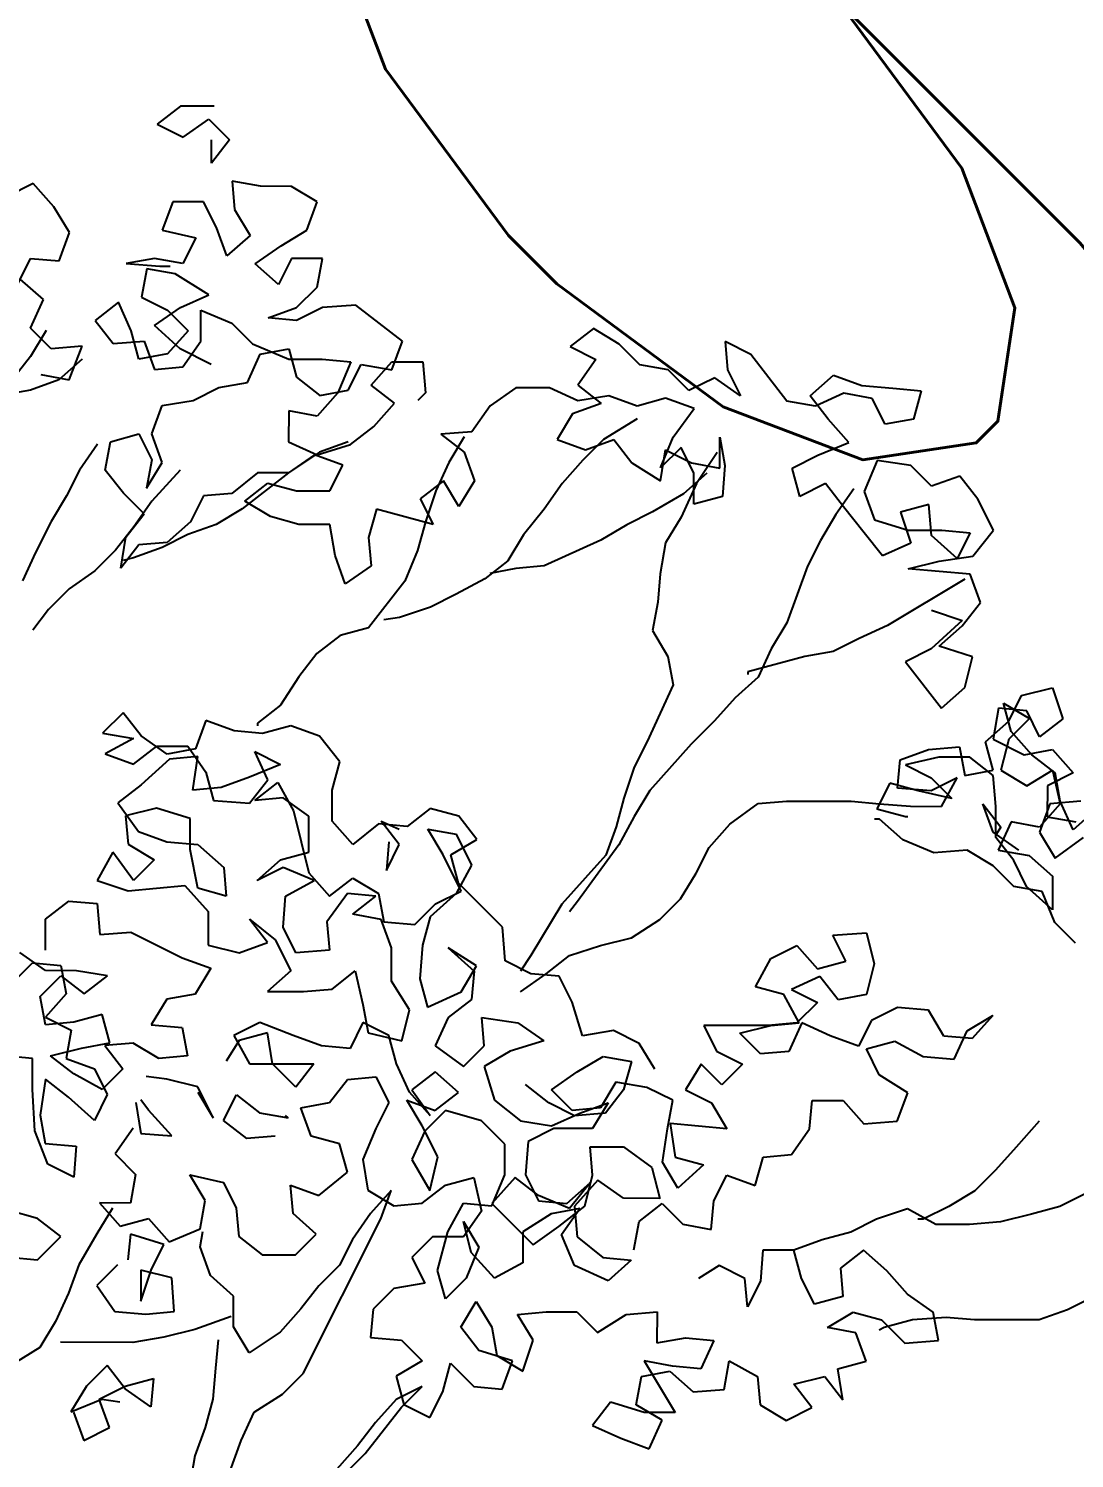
# Model space of a CAD drawing. Header units: millimetres. Extents: x 684983 to 685377, y 990360 to 990509.
# Drawn here: x 685006.994 to 685007.578, y 990444.915 to 990445.714 of the extents above; entities that cross this region are included whole.
import ezdxf

# ---------------------------------------------------------------- set-up
doc = ezdxf.new("R2010")
doc.units = ezdxf.units.MM
doc.layers.add('GRID LEVELS', color=7, linetype='Continuous', lineweight=13)
doc.layers.add('TEAK', color=7, linetype='Continuous')
doc.styles.get("Standard").update_dxf_attribs({"font": 'RomanS'})

# ---------------------------------------------------------------- blocks, each defined once
blk = doc.blocks.new('A$C25655A80')
at = {"color": 62}
for p, q in [((0.17688, 2.09548), (0.16822, 2.08876)), ((0.18937, 2.09547), (0.17688, 2.09548)), ((0.16822, 2.08876), (0.17783, 2.08394)), ((0.17783, 2.08394), (0.18744, 2.09066)), ((0.18744, 2.09066), (0.19513, 2.08296)), ((0.18839, 2.07432), (0.1884, 2.08297)), ((0.19513, 2.08296), (0.18839, 2.07432)), ((0.12205, 2.06669), (0.11244, 2.06189)), ((0.12974, 2.05803), (0.12205, 2.06669)), ((0.20665, 2.06565), (0.19608, 2.06758)), ((0.19608, 2.06758), (0.19703, 2.05701)), ((0.21818, 2.06564), (0.20665, 2.06565)), ((0.22779, 2.05986), (0.21818, 2.06564)), ((0.1355, 2.04841), (0.12974, 2.05803)), ((0.17396, 2.05991), (0.1701, 2.04934)), ((0.18549, 2.0599), (0.17396, 2.05991)), ((0.19029, 2.05028), (0.18549, 2.0599)), ((0.19703, 2.05701), (0.20279, 2.04739)), ((0.22394, 2.04929), (0.22779, 2.05986)), ((0.13164, 2.03784), (0.1355, 2.04841)), ((0.1701, 2.04934), (0.1826, 2.04644)), ((0.1826, 2.04644), (0.17778, 2.03684)), ((0.19413, 2.03971), (0.19029, 2.05028)), ((0.20279, 2.04739), (0.19413, 2.03971)), ((0.21432, 2.04353), (0.22394, 2.04929)), ((0.2047, 2.03681), (0.21432, 2.04353)), ((0.11625, 2.0292), (0.12107, 2.03881)), ((0.12107, 2.03881), (0.13164, 2.03784)), ((0.16721, 2.03877), (0.15663, 2.03686)), ((0.15663, 2.03686), (0.16913, 2.03588)), ((0.16432, 2.03493), (0.16239, 2.02435)), ((0.1749, 2.03299), (0.16432, 2.03493)), ((0.17778, 2.03684), (0.16721, 2.03877)), ((0.16913, 2.03588), (0.17298, 2.03588)), ((0.21334, 2.02911), (0.2047, 2.03681)), ((0.21816, 2.03872), (0.21334, 2.02911)), ((0.22969, 2.03871), (0.21816, 2.03872)), ((0.22776, 2.02814), (0.22969, 2.03871)), ((0.12586, 2.02343), (0.11722, 2.03112)), ((0.18739, 2.02529), (0.1749, 2.03299)), ((0.16239, 2.02435), (0.172, 2.01954)), ((0.17681, 2.02049), (0.18739, 2.02529)), ((0.22006, 2.02046), (0.22776, 2.02814)), ((0.12104, 2.01286), (0.12586, 2.02343)), ((0.15374, 2.02244), (0.14508, 2.01572)), ((0.15853, 2.01186), (0.15374, 2.02244)), ((0.16719, 2.01377), (0.17681, 2.02049)), ((0.172, 2.01954), (0.17968, 2.01184)), ((0.18449, 2.00799), (0.1845, 2.01953)), ((0.1845, 2.01953), (0.19603, 2.01471)), ((0.20949, 2.01662), (0.22006, 2.02046)), ((0.22968, 2.02045), (0.22006, 2.01565)), ((0.24218, 2.0214), (0.22968, 2.02045)), ((0.25947, 2.00792), (0.24218, 2.0214)), ((0.14508, 2.01572), (0.1518, 2.00706)), ((0.17679, 2.00511), (0.16719, 2.01377)), ((0.19603, 2.01471), (0.20371, 2.00701)), ((0.22006, 2.01565), (0.20949, 2.01662)), ((0.12681, 2.01189), (0.12103, 2.00228)), ((0.12873, 2.00516), (0.12104, 2.01286)), ((0.1518, 2.00706), (0.16334, 2.00801)), ((0.16141, 2.00128), (0.15853, 2.01186)), ((0.16334, 2.00801), (0.16717, 1.99743)), ((0.17968, 2.01184), (0.17198, 2.0032)), ((0.17775, 1.99838), (0.18449, 2.00799)), ((0.25561, 1.99735), (0.25947, 2.00792)), ((0.33061, 2.01266), (0.32195, 2.00594)), ((0.34022, 2.00689), (0.33061, 2.01266)), ((0.14026, 2.00611), (0.12873, 2.00516)), ((0.13545, 1.99362), (0.14026, 2.00611)), ((0.17198, 2.0032), (0.16141, 2.00128)), ((0.18832, 1.99934), (0.17679, 2.00511)), ((0.20177, 1.99259), (0.20659, 2.00316)), ((0.20371, 2.00701), (0.21716, 2.00123)), ((0.20659, 2.00316), (0.21717, 2.00508)), ((0.21717, 2.00508), (0.22004, 1.9945)), ((0.32195, 2.00594), (0.33156, 2.00113)), ((0.3479, 1.99919), (0.34022, 2.00689)), ((0.37963, 2.00781), (0.38058, 1.99724)), ((0.38924, 2.003), (0.37963, 2.00781)), ((0.40268, 1.98568), (0.38924, 2.003)), ((0.12103, 2.00228), (0.1143, 1.99364)), ((0.14026, 2.0013), (0.1316, 1.99362)), ((0.16717, 1.99743), (0.17775, 1.99838)), ((0.21716, 2.00123), (0.22966, 2.00122)), ((0.22966, 2.00122), (0.24023, 2.00025)), ((0.24023, 2.00025), (0.23542, 1.98872)), ((0.23926, 1.98968), (0.24408, 1.99928)), ((0.24408, 1.99928), (0.25561, 1.99735)), ((0.24792, 1.99159), (0.25561, 2.00024)), ((0.25561, 2.00024), (0.26715, 2.00022)), ((0.26715, 2.00022), (0.2681, 1.98869)), ((0.33156, 2.00113), (0.32482, 1.99152)), ((0.35847, 1.99726), (0.3479, 1.99919)), ((0.36615, 1.98956), (0.35847, 1.99726)), ((0.38058, 1.99724), (0.38538, 1.98762)), ((0.1316, 1.99362), (0.12102, 1.98978)), ((0.12487, 1.99555), (0.13545, 1.99362)), ((0.1912, 1.99068), (0.20177, 1.99259)), ((0.22004, 1.9945), (0.22869, 1.98776)), ((0.37577, 1.99436), (0.36615, 1.98956)), ((0.38538, 1.98762), (0.37577, 1.99436)), ((0.41133, 1.9876), (0.41999, 1.99528)), ((0.41999, 1.99528), (0.43056, 1.99142)), ((0.12102, 1.98978), (0.11045, 1.98787)), ((0.18158, 1.98588), (0.1912, 1.99068)), ((0.23542, 1.98872), (0.22772, 1.98007)), ((0.22869, 1.98776), (0.23926, 1.98968)), ((0.25656, 1.98485), (0.24792, 1.99159)), ((0.2681, 1.98869), (0.26521, 1.98581)), ((0.30175, 1.99058), (0.29213, 1.98386)), ((0.31425, 1.99057), (0.30175, 1.99058)), ((0.32482, 1.98575), (0.31425, 1.99057)), ((0.32482, 1.99152), (0.33347, 1.98478)), ((0.33635, 1.98766), (0.32482, 1.98575)), ((0.34692, 1.98381), (0.33635, 1.98766)), ((0.3575, 1.98668), (0.34692, 1.98381)), ((0.36807, 1.98283), (0.3575, 1.98668)), ((0.41806, 1.97894), (0.41133, 1.9876)), ((0.42383, 1.98855), (0.41325, 1.98375)), ((0.4344, 1.98661), (0.42383, 1.98855)), ((0.43056, 1.99142), (0.4421, 1.99045)), ((0.4392, 1.977), (0.4344, 1.98661)), ((0.4421, 1.99045), (0.45267, 1.98948)), ((0.45267, 1.98948), (0.44978, 1.97891)), ((0.16619, 1.9734), (0.17004, 1.98397)), ((0.17004, 1.98397), (0.18158, 1.98588)), ((0.21715, 1.98201), (0.21714, 1.97047)), ((0.22772, 1.98007), (0.21715, 1.98201)), ((0.24886, 1.97621), (0.25656, 1.98485)), ((0.29213, 1.98386), (0.28539, 1.97425)), ((0.33347, 1.98478), (0.32289, 1.98095)), ((0.36037, 1.97226), (0.36807, 1.98283)), ((0.41325, 1.98375), (0.40268, 1.98568)), ((0.24021, 1.96949), (0.24886, 1.97621)), ((0.32289, 1.98095), (0.31711, 1.97134)), ((0.34692, 1.979), (0.33441, 1.97132)), ((0.42574, 1.97028), (0.41806, 1.97894)), ((0.44978, 1.97891), (0.4392, 1.977)), ((0.15081, 1.97053), (0.16138, 1.97341)), ((0.16138, 1.97341), (0.16618, 1.96379)), ((0.17002, 1.96282), (0.16619, 1.9734)), ((0.28539, 1.97425), (0.27385, 1.9733)), ((0.27385, 1.9733), (0.2825, 1.96657)), ((0.28251, 1.97233), (0.27673, 1.96273)), ((0.31711, 1.97134), (0.32768, 1.96749)), ((0.33441, 1.97132), (0.32672, 1.96364)), ((0.32768, 1.96749), (0.33826, 1.97132)), ((0.33826, 1.97132), (0.34498, 1.96266)), ((0.35555, 1.96073), (0.36037, 1.97226)), ((0.37766, 1.96071), (0.37767, 1.97225)), ((0.37767, 1.97225), (0.37959, 1.96167)), ((0.146, 1.96957), (0.13926, 1.95997)), ((0.14887, 1.95996), (0.15081, 1.97053)), ((0.22867, 1.96661), (0.21712, 1.95893)), ((0.22674, 1.96566), (0.21712, 1.95893)), ((0.21714, 1.97047), (0.22771, 1.96565)), ((0.23731, 1.9618), (0.22674, 1.96566)), ((0.22771, 1.96565), (0.24021, 1.96949)), ((0.23925, 1.97045), (0.22867, 1.96661)), ((0.2825, 1.96657), (0.28634, 1.95599)), ((0.36325, 1.96841), (0.35555, 1.96073)), ((0.35555, 1.95592), (0.35748, 1.96746)), ((0.35748, 1.96746), (0.36709, 1.96264)), ((0.36805, 1.9588), (0.36325, 1.96841)), ((0.37671, 1.96648), (0.36901, 1.95495)), ((0.40458, 1.96069), (0.4142, 1.96548)), ((0.4142, 1.96548), (0.42574, 1.97028)), ((0.13926, 1.95997), (0.13444, 1.95036)), ((0.15559, 1.9513), (0.14887, 1.95996)), ((0.16618, 1.96379), (0.16425, 1.95322)), ((0.16425, 1.95322), (0.17002, 1.96282)), ((0.17675, 1.95993), (0.16617, 1.94841)), ((0.2325, 1.95219), (0.23731, 1.9618)), ((0.27673, 1.96273), (0.27191, 1.95216)), ((0.32672, 1.96364), (0.31902, 1.955)), ((0.34498, 1.96266), (0.35555, 1.95592)), ((0.36709, 1.96264), (0.37766, 1.96071)), ((0.37959, 1.96167), (0.37862, 1.95014)), ((0.40745, 1.95011), (0.40458, 1.96069)), ((0.43631, 1.96354), (0.43149, 1.95201)), ((0.4488, 1.96161), (0.43631, 1.96354)), ((0.45648, 1.95391), (0.4488, 1.96161)), ((0.20559, 1.95895), (0.19597, 1.95126)), ((0.21712, 1.95893), (0.19981, 1.94549)), ((0.20077, 1.94838), (0.20943, 1.9551)), ((0.21712, 1.95893), (0.20559, 1.95895)), ((0.20943, 1.9551), (0.22, 1.9522)), ((0.2748, 1.956), (0.26614, 1.94928)), ((0.28056, 1.94638), (0.2748, 1.956)), ((0.28634, 1.95599), (0.28056, 1.94638)), ((0.31902, 1.955), (0.31228, 1.94539)), ((0.36901, 1.95495), (0.36323, 1.94246)), ((0.37286, 1.95879), (0.3642, 1.95111)), ((0.36804, 1.94726), (0.36805, 1.9588)), ((0.41707, 1.95491), (0.40745, 1.95011)), ((0.42379, 1.94625), (0.41707, 1.95491)), ((0.46706, 1.95774), (0.45648, 1.95391)), ((0.47378, 1.94909), (0.46706, 1.95774)), ((0.13444, 1.95036), (0.12867, 1.94075)), ((0.16328, 1.9436), (0.15559, 1.9513)), ((0.18539, 1.95031), (0.18058, 1.9407)), ((0.19597, 1.95126), (0.18539, 1.95031)), ((0.22, 1.9522), (0.2325, 1.95219)), ((0.26614, 1.94928), (0.27094, 1.93966)), ((0.27191, 1.95216), (0.26806, 1.94062)), ((0.3642, 1.95111), (0.35266, 1.94439)), ((0.37862, 1.95014), (0.36804, 1.94726)), ((0.42764, 1.95297), (0.42091, 1.94337)), ((0.43149, 1.95201), (0.43532, 1.94143)), ((0.16617, 1.94841), (0.15943, 1.9388)), ((0.19981, 1.94549), (0.19019, 1.93973)), ((0.21038, 1.9426), (0.20077, 1.94838)), ((0.2498, 1.94545), (0.2469, 1.93487)), ((0.27094, 1.93966), (0.2498, 1.94545)), ((0.31228, 1.94539), (0.30458, 1.93578)), ((0.35266, 1.94439), (0.34304, 1.93959)), ((0.43147, 1.93663), (0.42379, 1.94625)), ((0.45552, 1.94718), (0.44494, 1.94431)), ((0.44494, 1.94431), (0.44877, 1.93277)), ((0.45647, 1.93564), (0.45552, 1.94718)), ((0.47954, 1.93755), (0.47378, 1.94909)), ((0.12867, 1.94075), (0.12289, 1.92922)), ((0.15943, 1.9388), (0.15269, 1.93015)), ((0.15654, 1.93496), (0.16328, 1.9436)), ((0.18058, 1.9407), (0.17192, 1.93302)), ((0.19019, 1.93973), (0.17961, 1.9359)), ((0.22095, 1.93971), (0.21038, 1.9426)), ((0.23249, 1.93969), (0.22095, 1.93971)), ((0.2344, 1.92816), (0.23249, 1.93969)), ((0.26806, 1.94062), (0.26516, 1.93005)), ((0.34304, 1.93959), (0.33342, 1.93383)), ((0.36323, 1.94246), (0.35745, 1.93285)), ((0.42091, 1.94337), (0.41513, 1.93376)), ((0.43532, 1.94143), (0.44782, 1.93757)), ((0.15461, 1.92342), (0.15654, 1.93496)), ((0.17961, 1.9359), (0.17, 1.9311)), ((0.2469, 1.93487), (0.24785, 1.9243)), ((0.30458, 1.93578), (0.29881, 1.92618)), ((0.33342, 1.93383), (0.31226, 1.92424)), ((0.41513, 1.93376), (0.41031, 1.92415)), ((0.4382, 1.92797), (0.43147, 1.93663)), ((0.44782, 1.93757), (0.46031, 1.93756)), ((0.46607, 1.92698), (0.45647, 1.93564)), ((0.46031, 1.93756), (0.47089, 1.93659)), ((0.47089, 1.93659), (0.46607, 1.92698)), ((0.47184, 1.92794), (0.47954, 1.93755)), ((0.12289, 1.92922), (0.11807, 1.91865)), ((0.15269, 1.93015), (0.14499, 1.92247)), ((0.16134, 1.93207), (0.15461, 1.92342)), ((0.17, 1.9311), (0.15942, 1.92726)), ((0.17192, 1.93302), (0.16134, 1.93207)), ((0.23824, 1.91758), (0.2344, 1.92816)), ((0.26516, 1.93005), (0.26035, 1.91852)), ((0.35745, 1.93285), (0.35552, 1.92132)), ((0.44877, 1.93277), (0.4382, 1.92797)), ((0.15942, 1.92726), (0.15557, 1.92631)), ((0.24785, 1.9243), (0.23824, 1.91758)), ((0.29881, 1.92618), (0.29015, 1.91945)), ((0.30169, 1.92329), (0.29207, 1.92138)), ((0.31226, 1.92424), (0.30169, 1.92329)), ((0.41031, 1.92415), (0.4026, 1.90301)), ((0.4478, 1.92316), (0.45934, 1.92603)), ((0.47087, 1.92121), (0.4478, 1.92316)), ((0.45934, 1.92603), (0.47184, 1.92794)), ((0.14499, 1.92247), (0.13537, 1.91575)), ((0.26035, 1.91852), (0.24687, 1.90123)), ((0.29015, 1.91945), (0.27957, 1.9137)), ((0.35552, 1.92132), (0.35455, 1.91074)), ((0.46895, 1.91929), (0.44009, 1.90201)), ((0.47471, 1.91063), (0.47087, 1.92121)), ((0.13537, 1.91575), (0.12768, 1.90807)), ((0.27957, 1.9137), (0.26995, 1.9089)), ((0.12768, 1.90807), (0.1219, 1.90038)), ((0.26995, 1.9089), (0.25841, 1.90506)), ((0.35455, 1.91074), (0.35261, 1.90017)), ((0.45644, 1.90777), (0.46797, 1.90391)), ((0.46797, 1.90199), (0.47471, 1.91063)), ((0.25841, 1.90506), (0.25264, 1.90411)), ((0.4026, 1.90301), (0.39683, 1.8934)), ((0.44009, 1.90201), (0.42952, 1.89722)), ((0.46797, 1.90391), (0.45643, 1.89335)), ((0.45931, 1.89431), (0.46797, 1.90199)), ((0.2363, 1.89836), (0.22764, 1.89163)), ((0.24687, 1.90123), (0.2363, 1.89836)), ((0.35261, 1.90017), (0.35837, 1.89055)), ((0.42952, 1.89722), (0.4199, 1.89242)), ((0.22764, 1.89163), (0.2209, 1.88299)), ((0.39683, 1.8934), (0.39201, 1.88283)), ((0.4199, 1.89242), (0.40932, 1.89051)), ((0.45643, 1.89335), (0.44681, 1.88855)), ((0.47181, 1.89045), (0.45931, 1.89431)), ((0.35837, 1.89055), (0.36029, 1.87998)), ((0.40932, 1.89051), (0.38817, 1.88476)), ((0.44681, 1.88855), (0.46025, 1.87123)), ((0.46891, 1.87892), (0.47181, 1.89045)), ((0.2209, 1.88299), (0.21416, 1.87242)), ((0.39201, 1.88283), (0.38335, 1.87515)), ((0.38817, 1.88476), (0.38817, 1.8838)), ((0.36029, 1.87998), (0.35065, 1.85884)), ((0.38335, 1.87515), (0.37565, 1.8665)), ((0.46025, 1.87123), (0.46891, 1.87892)), ((0.48524, 1.8664), (0.49006, 1.87601)), ((0.49006, 1.87601), (0.5016, 1.87889)), ((0.5016, 1.87889), (0.50543, 1.86735)), ((0.15552, 1.86959), (0.14782, 1.86191)), ((0.16224, 1.86093), (0.15552, 1.86959)), ((0.21416, 1.87242), (0.2055, 1.8657)), ((0.4814, 1.87121), (0.47947, 1.85968)), ((0.49198, 1.87024), (0.4814, 1.87121)), ((0.48333, 1.87314), (0.49293, 1.86736)), ((0.4862, 1.86256), (0.48333, 1.87314)), ((0.49677, 1.86063), (0.49198, 1.87024)), ((0.18628, 1.86668), (0.18242, 1.85611)), ((0.19685, 1.86282), (0.18628, 1.86668)), ((0.2055, 1.8657), (0.2055, 1.86474)), ((0.218, 1.86473), (0.20742, 1.86185)), ((0.22857, 1.86087), (0.218, 1.86473)), ((0.37565, 1.8665), (0.367, 1.85786)), ((0.47658, 1.85872), (0.48524, 1.8664)), ((0.49293, 1.86736), (0.48524, 1.85968)), ((0.50543, 1.86735), (0.49677, 1.86063)), ((0.14782, 1.86191), (0.15936, 1.85997)), ((0.15936, 1.85997), (0.14878, 1.85422)), ((0.17185, 1.85419), (0.16224, 1.86093)), ((0.20742, 1.86185), (0.19685, 1.86282)), ((0.23625, 1.85125), (0.22857, 1.86087)), ((0.35065, 1.85884), (0.34584, 1.84923)), ((0.47946, 1.84814), (0.47658, 1.85872)), ((0.47947, 1.85968), (0.491, 1.8539)), ((0.48524, 1.85968), (0.48234, 1.84814)), ((0.49388, 1.8539), (0.4862, 1.86256)), ((0.14878, 1.85422), (0.15935, 1.85036)), ((0.15935, 1.85036), (0.16801, 1.85708)), ((0.16801, 1.85708), (0.17954, 1.85707)), ((0.18242, 1.85611), (0.17185, 1.85419)), ((0.17954, 1.85707), (0.18626, 1.84745)), ((0.20453, 1.85513), (0.21414, 1.85031)), ((0.20933, 1.84455), (0.20453, 1.85513)), ((0.367, 1.85786), (0.3516, 1.84057)), ((0.44486, 1.85202), (0.45543, 1.85586)), ((0.45543, 1.85586), (0.46697, 1.85681)), ((0.46697, 1.85681), (0.46888, 1.84623)), ((0.491, 1.8539), (0.50158, 1.85582)), ((0.50253, 1.84716), (0.49388, 1.8539)), ((0.50158, 1.85582), (0.50926, 1.84716)), ((0.17281, 1.85227), (0.16222, 1.84267)), ((0.18338, 1.85322), (0.17281, 1.85227)), ((0.18145, 1.84073), (0.18338, 1.85322)), ((0.21414, 1.85031), (0.2026, 1.84551)), ((0.23336, 1.84068), (0.23625, 1.85125)), ((0.34584, 1.84923), (0.34198, 1.8377)), ((0.44388, 1.84145), (0.44486, 1.85202)), ((0.45928, 1.85297), (0.44678, 1.8501)), ((0.44678, 1.8501), (0.45638, 1.84528)), ((0.47081, 1.85296), (0.45928, 1.85297)), ((0.46888, 1.84623), (0.47946, 1.84814)), ((0.47946, 1.84622), (0.47081, 1.85296)), ((0.48234, 1.84814), (0.49195, 1.84237)), ((0.49195, 1.84237), (0.50157, 1.84812)), ((0.50157, 1.84812), (0.50444, 1.83563)), ((0.18626, 1.84745), (0.18914, 1.83688)), ((0.2026, 1.84551), (0.19202, 1.84168)), ((0.20259, 1.8359), (0.20933, 1.84455)), ((0.20452, 1.83686), (0.21317, 1.84358)), ((0.21317, 1.84358), (0.21893, 1.833)), ((0.441, 1.84337), (0.43619, 1.83376)), ((0.45157, 1.84048), (0.441, 1.84337)), ((0.45638, 1.84528), (0.46407, 1.83758)), ((0.466, 1.84527), (0.45638, 1.84048)), ((0.46022, 1.8347), (0.466, 1.84527)), ((0.48041, 1.83469), (0.47946, 1.84622)), ((0.50926, 1.84716), (0.49964, 1.84236)), ((0.50444, 1.83659), (0.50253, 1.84716)), ((0.16222, 1.84267), (0.15357, 1.83595)), ((0.19202, 1.84168), (0.18145, 1.84073)), ((0.21509, 1.83781), (0.20452, 1.83686)), ((0.2247, 1.83107), (0.21509, 1.83781)), ((0.23335, 1.82914), (0.23336, 1.84068)), ((0.34198, 1.8377), (0.33909, 1.82712)), ((0.3516, 1.84057), (0.34582, 1.83096)), ((0.45638, 1.84048), (0.44388, 1.84145)), ((0.46407, 1.83758), (0.45157, 1.84048)), ((0.49964, 1.84236), (0.49963, 1.83082)), ((0.15357, 1.83595), (0.16125, 1.82536)), ((0.16798, 1.83401), (0.15645, 1.83114)), ((0.18048, 1.83015), (0.16798, 1.83401)), ((0.18914, 1.83688), (0.20259, 1.8359)), ((0.21893, 1.833), (0.22468, 1.80993)), ((0.26988, 1.83392), (0.26122, 1.8272)), ((0.28045, 1.83102), (0.26988, 1.83392)), ((0.38139, 1.82805), (0.39197, 1.83573)), ((0.39197, 1.83573), (0.40254, 1.83668)), ((0.40254, 1.83668), (0.42658, 1.83666)), ((0.42658, 1.83666), (0.43715, 1.83569)), ((0.43619, 1.83376), (0.44676, 1.83087)), ((0.43715, 1.83569), (0.44868, 1.83471)), ((0.44868, 1.83471), (0.46022, 1.8347)), ((0.4756, 1.83565), (0.48232, 1.82699)), ((0.47944, 1.82507), (0.4756, 1.83565)), ((0.4804, 1.82315), (0.48041, 1.83469)), ((0.50444, 1.83563), (0.49674, 1.82698)), ((0.5006, 1.83563), (0.49674, 1.82506)), ((0.51213, 1.83658), (0.5006, 1.83563)), ((0.50924, 1.82601), (0.50444, 1.83659)), ((0.5179, 1.83369), (0.50924, 1.82601)), ((0.15645, 1.83114), (0.1574, 1.82056)), ((0.18047, 1.81862), (0.18048, 1.83015)), ((0.22469, 1.81762), (0.2247, 1.83107)), ((0.24103, 1.82049), (0.23335, 1.82914)), ((0.25065, 1.82817), (0.24103, 1.82049)), ((0.26122, 1.8272), (0.25065, 1.82817)), ((0.25161, 1.82913), (0.25834, 1.82624)), ((0.25833, 1.82047), (0.25161, 1.82913)), ((0.28717, 1.82237), (0.28045, 1.83102)), ((0.33909, 1.82712), (0.33523, 1.81655)), ((0.34582, 1.83096), (0.34004, 1.82039)), ((0.37369, 1.8194), (0.38139, 1.82805)), ((0.43714, 1.82992), (0.43522, 1.82992)), ((0.44579, 1.82222), (0.43714, 1.82992)), ((0.44676, 1.83087), (0.44772, 1.83087)), ((0.48232, 1.82699), (0.4804, 1.82411)), ((0.48617, 1.82891), (0.48135, 1.81834)), ((0.49674, 1.82698), (0.48617, 1.82891)), ((0.49963, 1.83082), (0.5102, 1.82889)), ((0.16125, 1.82536), (0.17182, 1.82151)), ((0.17182, 1.82151), (0.18335, 1.82054)), ((0.26891, 1.82623), (0.27949, 1.8243)), ((0.27467, 1.81661), (0.26891, 1.82623)), ((0.27756, 1.81661), (0.28717, 1.82237)), ((0.27949, 1.8243), (0.28524, 1.81275)), ((0.45732, 1.8174), (0.44579, 1.82222)), ((0.48904, 1.81834), (0.47944, 1.82507)), ((0.48712, 1.81449), (0.4804, 1.82315)), ((0.49674, 1.82506), (0.5025, 1.81544)), ((0.5025, 1.81544), (0.51308, 1.82312)), ((0.15163, 1.81768), (0.14585, 1.80711)), ((0.15931, 1.8071), (0.15163, 1.81768)), ((0.1574, 1.82056), (0.16701, 1.81479)), ((0.18334, 1.8042), (0.18047, 1.81862)), ((0.18335, 1.82054), (0.19296, 1.81188)), ((0.21411, 1.81474), (0.22469, 1.81762)), ((0.25449, 1.82143), (0.25352, 1.81086)), ((0.25352, 1.81086), (0.25833, 1.82047)), ((0.28139, 1.80315), (0.27467, 1.81661)), ((0.28043, 1.80603), (0.27756, 1.81661)), ((0.34004, 1.82039), (0.32464, 1.79926)), ((0.33523, 1.81655), (0.32754, 1.80791)), ((0.36887, 1.80979), (0.37369, 1.8194)), ((0.46982, 1.81835), (0.45732, 1.8174)), ((0.47943, 1.81258), (0.46982, 1.81835)), ((0.48135, 1.81834), (0.49289, 1.81641)), ((0.49289, 1.81641), (0.50153, 1.80871)), ((0.16701, 1.81479), (0.15931, 1.8071)), ((0.19296, 1.81188), (0.19391, 1.8013)), ((0.20545, 1.80706), (0.21411, 1.81474)), ((0.21507, 1.81186), (0.20545, 1.80706)), ((0.2266, 1.80704), (0.21507, 1.81186)), ((0.28524, 1.81275), (0.27947, 1.80219)), ((0.48711, 1.80488), (0.47943, 1.81258)), ((0.49192, 1.80487), (0.48712, 1.81449)), ((0.14585, 1.80711), (0.15738, 1.80326)), ((0.21602, 1.80128), (0.2266, 1.80704)), ((0.22468, 1.80993), (0.23236, 1.80127)), ((0.23236, 1.80127), (0.24102, 1.80799)), ((0.24102, 1.80799), (0.25063, 1.80221)), ((0.29676, 1.78967), (0.28043, 1.80603)), ((0.32754, 1.80791), (0.31888, 1.7983)), ((0.3631, 1.80019), (0.36887, 1.80979)), ((0.50153, 1.80871), (0.50152, 1.79621)), ((0.15738, 1.80326), (0.17853, 1.80516)), ((0.17853, 1.80516), (0.18717, 1.79554)), ((0.19391, 1.8013), (0.18334, 1.8042)), ((0.21505, 1.78975), (0.21602, 1.80128)), ((0.23909, 1.80222), (0.23139, 1.79166)), ((0.24966, 1.80125), (0.23909, 1.80222)), ((0.24101, 1.79453), (0.24966, 1.80125)), ((0.25063, 1.80221), (0.25254, 1.79164)), ((0.27947, 1.80219), (0.26984, 1.79354)), ((0.27177, 1.79835), (0.28139, 1.80315)), ((0.3554, 1.7925), (0.3631, 1.80019)), ((0.49768, 1.80295), (0.48711, 1.80488)), ((0.50152, 1.79621), (0.49192, 1.80487)), ((0.50248, 1.79141), (0.49768, 1.80295)), ((0.12661, 1.79271), (0.13527, 1.79943)), ((0.13527, 1.79943), (0.14584, 1.79846)), ((0.14584, 1.79846), (0.14679, 1.78693)), ((0.18717, 1.79554), (0.18716, 1.78304)), ((0.26407, 1.79066), (0.27177, 1.79835)), ((0.31888, 1.7983), (0.30732, 1.77909)), ((0.32464, 1.79926), (0.32176, 1.79542)), ((0.1266, 1.78118), (0.12661, 1.79271)), ((0.20255, 1.79264), (0.21216, 1.78494)), ((0.20927, 1.78398), (0.20255, 1.79264)), ((0.21985, 1.78013), (0.21505, 1.78975)), ((0.23139, 1.79166), (0.23234, 1.78108)), ((0.25158, 1.7926), (0.24101, 1.79453)), ((0.25541, 1.78202), (0.25158, 1.7926)), ((0.25254, 1.79164), (0.26407, 1.79066)), ((0.26984, 1.79354), (0.26695, 1.78297)), ((0.29771, 1.77717), (0.29676, 1.78967)), ((0.34482, 1.78578), (0.3554, 1.7925)), ((0.51016, 1.78371), (0.50248, 1.79141)), ((0.14679, 1.78693), (0.15833, 1.78788)), ((0.15833, 1.78788), (0.17755, 1.77825)), ((0.21216, 1.78494), (0.21792, 1.7734)), ((0.33328, 1.78291), (0.34482, 1.78578)), ((0.4198, 1.78668), (0.4323, 1.78763)), ((0.4246, 1.77706), (0.4198, 1.78668)), ((0.4323, 1.78763), (0.43517, 1.77609)), ((0.12659, 1.77349), (0.11699, 1.78022)), ((0.18716, 1.78304), (0.1987, 1.78015)), ((0.1987, 1.78015), (0.20927, 1.78398)), ((0.23234, 1.78108), (0.21985, 1.78013)), ((0.2554, 1.76952), (0.25541, 1.78202)), ((0.26695, 1.78297), (0.26598, 1.77047)), ((0.27656, 1.782), (0.28617, 1.77334)), ((0.28713, 1.77526), (0.27656, 1.782)), ((0.30732, 1.77909), (0.30347, 1.77332)), ((0.31308, 1.77235), (0.32174, 1.77908)), ((0.32174, 1.77908), (0.33328, 1.78291)), ((0.39672, 1.77805), (0.40634, 1.78284)), ((0.40634, 1.78284), (0.41402, 1.77418)), ((0.11409, 1.76869), (0.12179, 1.77637)), ((0.12179, 1.77637), (0.13236, 1.7754)), ((0.13236, 1.7754), (0.13428, 1.76483)), ((0.17755, 1.77825), (0.18812, 1.77439)), ((0.18812, 1.77439), (0.18234, 1.76478)), ((0.28136, 1.76565), (0.28713, 1.77526)), ((0.30732, 1.77236), (0.29771, 1.77717)), ((0.39095, 1.76748), (0.39672, 1.77805)), ((0.41402, 1.77418), (0.4246, 1.77706)), ((0.43517, 1.77609), (0.43228, 1.76455)), ((0.12466, 1.76388), (0.13236, 1.77156)), ((0.13813, 1.77348), (0.12659, 1.77349)), ((0.13236, 1.77156), (0.141, 1.76482)), ((0.14966, 1.77154), (0.13813, 1.77348)), ((0.141, 1.76482), (0.14966, 1.77154)), ((0.21792, 1.7734), (0.20926, 1.76572)), ((0.23329, 1.76666), (0.24195, 1.77338)), ((0.24195, 1.77338), (0.24482, 1.76088)), ((0.26212, 1.75894), (0.2554, 1.76952)), ((0.26598, 1.77047), (0.26885, 1.7599)), ((0.28617, 1.77334), (0.2852, 1.76277)), ((0.30347, 1.76563), (0.31308, 1.77235)), ((0.31789, 1.77139), (0.30732, 1.77236)), ((0.32269, 1.76177), (0.31789, 1.77139)), ((0.41498, 1.7713), (0.4044, 1.7665)), ((0.4217, 1.76264), (0.41498, 1.7713)), ((0.12657, 1.7533), (0.12466, 1.76388)), ((0.13428, 1.76483), (0.12658, 1.75618)), ((0.17176, 1.76287), (0.16599, 1.75326)), ((0.18234, 1.76478), (0.17176, 1.76287)), ((0.20926, 1.76572), (0.22272, 1.76571)), ((0.22272, 1.76571), (0.23329, 1.76666)), ((0.26885, 1.7599), (0.28136, 1.76565)), ((0.40152, 1.76458), (0.39095, 1.76748)), ((0.40727, 1.754), (0.40152, 1.76458)), ((0.4044, 1.7665), (0.41401, 1.76169)), ((0.43228, 1.76455), (0.4217, 1.76264)), ((0.24482, 1.76088), (0.24673, 1.75031)), ((0.25923, 1.74741), (0.26212, 1.75894)), ((0.2852, 1.76277), (0.27654, 1.75605)), ((0.32652, 1.74927), (0.32269, 1.76177)), ((0.41401, 1.76169), (0.40631, 1.754)), ((0.44381, 1.75974), (0.43419, 1.75494)), ((0.45534, 1.75877), (0.44381, 1.75974)), ((0.4611, 1.74915), (0.45534, 1.75877)), ((0.13715, 1.75425), (0.12657, 1.7533)), ((0.12658, 1.75618), (0.13619, 1.75137)), ((0.14773, 1.75712), (0.13715, 1.75425)), ((0.1506, 1.74655), (0.14773, 1.75712)), ((0.16599, 1.75326), (0.17752, 1.75229)), ((0.17752, 1.75229), (0.17944, 1.74172)), ((0.20636, 1.75419), (0.19675, 1.74939)), ((0.21886, 1.74937), (0.20636, 1.75419)), ((0.24482, 1.75415), (0.24, 1.74454)), ((0.25442, 1.74934), (0.24482, 1.75415)), ((0.27654, 1.75605), (0.27172, 1.74548)), ((0.28904, 1.75603), (0.30249, 1.7541)), ((0.28999, 1.74546), (0.28904, 1.75603)), ((0.30249, 1.7541), (0.3121, 1.74736)), ((0.37171, 1.75307), (0.3765, 1.74346)), ((0.39574, 1.75305), (0.37171, 1.75307)), ((0.38516, 1.75018), (0.3967, 1.75305)), ((0.40631, 1.754), (0.39574, 1.75305)), ((0.3967, 1.75305), (0.40727, 1.754)), ((0.40824, 1.754), (0.40342, 1.74343)), ((0.41881, 1.74919), (0.40824, 1.754)), ((0.43419, 1.75494), (0.42938, 1.74533)), ((0.46976, 1.75106), (0.47938, 1.75682)), ((0.47938, 1.75682), (0.47168, 1.74818)), ((0.13619, 1.75137), (0.13425, 1.7408)), ((0.19867, 1.74747), (0.19385, 1.73978)), ((0.19675, 1.74939), (0.2025, 1.73881)), ((0.20924, 1.75034), (0.19867, 1.74747)), ((0.21116, 1.7388), (0.20924, 1.75034)), ((0.22943, 1.74551), (0.21886, 1.74937)), ((0.24673, 1.75031), (0.25923, 1.74741)), ((0.2573, 1.73876), (0.25442, 1.74934)), ((0.3121, 1.74736), (0.2996, 1.74353)), ((0.33806, 1.75118), (0.32652, 1.74927)), ((0.34767, 1.74637), (0.33806, 1.75118)), ((0.39284, 1.74248), (0.38516, 1.75018)), ((0.42938, 1.74533), (0.41881, 1.74919)), ((0.43226, 1.74437), (0.44284, 1.74724)), ((0.44284, 1.74724), (0.45341, 1.74146)), ((0.47168, 1.74818), (0.4611, 1.74915)), ((0.46494, 1.74049), (0.46976, 1.75106)), ((0.12176, 1.74081), (0.11118, 1.74178)), ((0.12849, 1.74176), (0.14002, 1.74463)), ((0.13713, 1.73502), (0.12849, 1.74176)), ((0.14002, 1.74463), (0.1506, 1.74655)), ((0.15925, 1.74654), (0.14868, 1.74559)), ((0.14868, 1.74559), (0.1554, 1.73693)), ((0.16886, 1.74076), (0.15925, 1.74654)), ((0.17944, 1.74172), (0.16886, 1.74076)), ((0.24, 1.74454), (0.22943, 1.74551)), ((0.27172, 1.74548), (0.28229, 1.73778)), ((0.28229, 1.73778), (0.28999, 1.74546)), ((0.2996, 1.74353), (0.28998, 1.73777)), ((0.32459, 1.73581), (0.3342, 1.74157)), ((0.3342, 1.74157), (0.34478, 1.73964)), ((0.35343, 1.73675), (0.34767, 1.74637)), ((0.3765, 1.74346), (0.38611, 1.73864)), ((0.40342, 1.74343), (0.39284, 1.74248)), ((0.43706, 1.73475), (0.43226, 1.74437)), ((0.12175, 1.72927), (0.12176, 1.74081)), ((0.13425, 1.7408), (0.14482, 1.73694)), ((0.14482, 1.73694), (0.14962, 1.72732)), ((0.1554, 1.73693), (0.1477, 1.72925)), ((0.2025, 1.73881), (0.22654, 1.73879)), ((0.2198, 1.73014), (0.21116, 1.7388)), ((0.22654, 1.73879), (0.2198, 1.73014)), ((0.26209, 1.72818), (0.2573, 1.73876)), ((0.28998, 1.73777), (0.29382, 1.72527)), ((0.34478, 1.73964), (0.34188, 1.72907)), ((0.37073, 1.73866), (0.36495, 1.72905)), ((0.37841, 1.73096), (0.37073, 1.73866)), ((0.38611, 1.73864), (0.37841, 1.73096)), ((0.45341, 1.74146), (0.46494, 1.74049)), ((0.12656, 1.73311), (0.12462, 1.71966)), ((0.1352, 1.72637), (0.12656, 1.73311)), ((0.1477, 1.72925), (0.13713, 1.73502)), ((0.17174, 1.73307), (0.16405, 1.73404)), ((0.18327, 1.73018), (0.17174, 1.73307)), ((0.23229, 1.72436), (0.23903, 1.73301)), ((0.23903, 1.73301), (0.2496, 1.73396)), ((0.2496, 1.73396), (0.2544, 1.72434)), ((0.27171, 1.73586), (0.26306, 1.72914)), ((0.28036, 1.72816), (0.27171, 1.73586)), ((0.314, 1.72429), (0.30536, 1.73103)), ((0.31497, 1.72909), (0.32459, 1.73581)), ((0.339, 1.73196), (0.33323, 1.72235)), ((0.35054, 1.73002), (0.339, 1.73196)), ((0.44763, 1.72801), (0.43706, 1.73475)), ((0.12269, 1.71389), (0.12175, 1.72927)), ((0.14481, 1.71771), (0.1352, 1.72637)), ((0.14962, 1.72732), (0.14481, 1.71771)), ((0.18903, 1.71863), (0.18327, 1.73018)), ((0.18327, 1.72825), (0.18903, 1.71863)), ((0.19287, 1.71767), (0.19769, 1.72728)), ((0.19769, 1.72728), (0.20633, 1.72054)), ((0.26978, 1.71952), (0.26209, 1.72818)), ((0.26306, 1.72914), (0.26978, 1.71952)), ((0.2717, 1.72144), (0.28036, 1.72816)), ((0.32265, 1.7214), (0.31497, 1.72909)), ((0.34188, 1.72907), (0.33515, 1.72042)), ((0.36014, 1.72521), (0.35054, 1.73002)), ((0.36495, 1.72905), (0.37456, 1.72423)), ((0.44377, 1.71744), (0.44763, 1.72801)), ((0.16019, 1.72443), (0.16211, 1.71289)), ((0.165, 1.72154), (0.16212, 1.72539)), ((0.17364, 1.71192), (0.165, 1.72154)), ((0.20633, 1.72054), (0.2169, 1.71861)), ((0.22171, 1.72245), (0.23229, 1.72436)), ((0.22555, 1.71187), (0.22171, 1.72245)), ((0.2544, 1.72434), (0.24959, 1.71473)), ((0.26113, 1.7253), (0.2717, 1.72144)), ((0.26689, 1.71568), (0.26113, 1.7253)), ((0.27555, 1.72144), (0.26785, 1.71376)), ((0.289, 1.71758), (0.27555, 1.72144)), ((0.29382, 1.72527), (0.30342, 1.71757)), ((0.32361, 1.71947), (0.314, 1.72429)), ((0.31495, 1.71564), (0.32553, 1.72043)), ((0.33323, 1.72235), (0.32265, 1.7214)), ((0.33515, 1.72042), (0.32361, 1.71947)), ((0.32553, 1.72043), (0.33611, 1.72427)), ((0.33611, 1.72427), (0.33033, 1.71466)), ((0.35821, 1.71463), (0.36014, 1.72521)), ((0.37456, 1.72423), (0.38032, 1.71461)), ((0.41108, 1.71459), (0.41206, 1.72516)), ((0.41206, 1.72516), (0.42359, 1.72515)), ((0.42359, 1.72515), (0.43127, 1.71649)), ((0.12462, 1.71966), (0.12653, 1.70908)), ((0.20152, 1.71093), (0.19287, 1.71767)), ((0.2169, 1.71861), (0.21594, 1.71957)), ((0.27265, 1.70414), (0.26689, 1.71568)), ((0.29765, 1.70892), (0.289, 1.71758)), ((0.30342, 1.71757), (0.31495, 1.71564)), ((0.35918, 1.71656), (0.36109, 1.70406)), ((0.38032, 1.71461), (0.35918, 1.71656)), ((0.43127, 1.71649), (0.44377, 1.71744)), ((0.49664, 1.71739), (0.48798, 1.70779)), ((0.12749, 1.70139), (0.12269, 1.71389)), ((0.15922, 1.71482), (0.15249, 1.70521)), ((0.16211, 1.71289), (0.17364, 1.71192)), ((0.21209, 1.71188), (0.20152, 1.71093)), ((0.23612, 1.70898), (0.22555, 1.71187)), ((0.24959, 1.71473), (0.24477, 1.7032)), ((0.26785, 1.71376), (0.26303, 1.70319)), ((0.3063, 1.70988), (0.30533, 1.69738)), ((0.31592, 1.71467), (0.3063, 1.70988)), ((0.33033, 1.71466), (0.31592, 1.71467)), ((0.35628, 1.70214), (0.35821, 1.71463)), ((0.40435, 1.70498), (0.41108, 1.71459)), ((0.12653, 1.70908), (0.13807, 1.70811)), ((0.13807, 1.70811), (0.1371, 1.69657)), ((0.15249, 1.70521), (0.16017, 1.69751)), ((0.239, 1.6984), (0.23612, 1.70898)), ((0.29763, 1.69739), (0.29765, 1.70892)), ((0.32937, 1.70793), (0.34186, 1.70792)), ((0.33032, 1.69736), (0.32937, 1.70793)), ((0.34186, 1.70792), (0.35243, 1.70022)), ((0.39377, 1.70403), (0.40435, 1.70498)), ((0.48798, 1.70779), (0.48028, 1.69914)), ((0.1371, 1.69657), (0.12749, 1.70139)), ((0.24477, 1.7032), (0.24668, 1.69167)), ((0.26303, 1.70319), (0.26975, 1.69164)), ((0.26975, 1.69164), (0.27265, 1.70414)), ((0.35243, 1.70022), (0.3553, 1.68868)), ((0.36204, 1.69252), (0.35628, 1.70214)), ((0.36109, 1.70406), (0.37166, 1.70116)), ((0.37166, 1.70116), (0.36204, 1.69252)), ((0.39088, 1.69346), (0.39377, 1.70403)), ((0.48028, 1.69914), (0.47259, 1.69146)), ((0.16017, 1.69751), (0.15824, 1.68694)), ((0.18036, 1.69749), (0.19285, 1.6946)), ((0.18611, 1.68788), (0.18036, 1.69749)), ((0.19285, 1.6946), (0.19765, 1.68498)), ((0.22841, 1.68976), (0.239, 1.6984)), ((0.27552, 1.69356), (0.2861, 1.69644)), ((0.2861, 1.69644), (0.28897, 1.68394)), ((0.29282, 1.68586), (0.29763, 1.69739)), ((0.30148, 1.69642), (0.29282, 1.68682)), ((0.31012, 1.68969), (0.30148, 1.69642)), ((0.30533, 1.69738), (0.31012, 1.68776)), ((0.3207, 1.68679), (0.32936, 1.69447)), ((0.32936, 1.69447), (0.32166, 1.68487)), ((0.33224, 1.69543), (0.32358, 1.68583)), ((0.32742, 1.68582), (0.33032, 1.69736)), ((0.34185, 1.68869), (0.33224, 1.69543)), ((0.37549, 1.6877), (0.38031, 1.69731)), ((0.38031, 1.69731), (0.39088, 1.69346)), ((0.21879, 1.68304), (0.21784, 1.69361)), ((0.21784, 1.69361), (0.22841, 1.68976)), ((0.24668, 1.69167), (0.25629, 1.68589)), ((0.25533, 1.69166), (0.24763, 1.68301)), ((0.25148, 1.68109), (0.25533, 1.69166)), ((0.26686, 1.68684), (0.27552, 1.69356)), ((0.32166, 1.68487), (0.31012, 1.68969)), ((0.3553, 1.68868), (0.34185, 1.68869)), ((0.47259, 1.69146), (0.46297, 1.6857)), ((0.51392, 1.69046), (0.5043, 1.68566)), ((0.12362, 1.6812), (0.11305, 1.6841)), ((0.15151, 1.68502), (0.14573, 1.67542)), ((0.1467, 1.68695), (0.15438, 1.67829)), ((0.15824, 1.68694), (0.1467, 1.68695)), ((0.18418, 1.6773), (0.18611, 1.68788)), ((0.19765, 1.68498), (0.1986, 1.67441)), ((0.22744, 1.67534), (0.21879, 1.68304)), ((0.24763, 1.68301), (0.2409, 1.67341)), ((0.25629, 1.68589), (0.26686, 1.68684)), ((0.27647, 1.67626), (0.28224, 1.68683)), ((0.28897, 1.68394), (0.28223, 1.67433)), ((0.28224, 1.68683), (0.29282, 1.68586)), ((0.29282, 1.68682), (0.30819, 1.67142)), ((0.31012, 1.68776), (0.3207, 1.68679)), ((0.3255, 1.68486), (0.31492, 1.68295)), ((0.3178, 1.67814), (0.32742, 1.68582)), ((0.31876, 1.67526), (0.3255, 1.68486)), ((0.32358, 1.68583), (0.32453, 1.67429)), ((0.34761, 1.68004), (0.35626, 1.68676)), ((0.35626, 1.68676), (0.36395, 1.67906)), ((0.37452, 1.67713), (0.37549, 1.6877)), ((0.44759, 1.68475), (0.43605, 1.68092)), ((0.45816, 1.67898), (0.44759, 1.68475)), ((0.46297, 1.6857), (0.45335, 1.6809)), ((0.5043, 1.68566), (0.49373, 1.68279)), ((0.13227, 1.67447), (0.12362, 1.6812)), ((0.15438, 1.67829), (0.16496, 1.68117)), ((0.16496, 1.68117), (0.17264, 1.67251)), ((0.22259, 1.62344), (0.25148, 1.68109)), ((0.28224, 1.6801), (0.288, 1.67048)), ((0.28511, 1.66856), (0.28224, 1.6801)), ((0.31492, 1.68295), (0.30434, 1.67623)), ((0.30819, 1.67142), (0.3178, 1.67814)), ((0.34567, 1.66947), (0.34761, 1.68004)), ((0.36395, 1.67906), (0.37452, 1.67713)), ((0.43605, 1.68092), (0.42643, 1.67612)), ((0.45335, 1.6809), (0.45143, 1.6809)), ((0.47065, 1.67896), (0.45816, 1.67898)), ((0.48219, 1.67991), (0.47065, 1.67896)), ((0.49373, 1.68279), (0.48219, 1.67991)), ((0.12361, 1.66582), (0.13227, 1.67447)), ((0.14573, 1.67542), (0.13899, 1.66389)), ((0.15823, 1.6754), (0.15726, 1.66579)), ((0.17072, 1.67155), (0.15823, 1.6754)), ((0.17264, 1.67251), (0.18418, 1.6773)), ((0.18418, 1.67057), (0.18514, 1.67634)), ((0.1986, 1.67441), (0.20725, 1.66767)), ((0.21974, 1.66766), (0.22744, 1.67534)), ((0.2409, 1.67341), (0.23608, 1.6638)), ((0.2707, 1.67434), (0.263, 1.66666)), ((0.28223, 1.67433), (0.2707, 1.67434)), ((0.27261, 1.66184), (0.27647, 1.67626)), ((0.30434, 1.67623), (0.30433, 1.6647)), ((0.32356, 1.66372), (0.31876, 1.67526)), ((0.32453, 1.67429), (0.33414, 1.66659)), ((0.41585, 1.67325), (0.40527, 1.66941)), ((0.42643, 1.67612), (0.41585, 1.67325)), ((0.1659, 1.66194), (0.17072, 1.67155)), ((0.18801, 1.66), (0.18418, 1.67057)), ((0.20725, 1.66767), (0.21974, 1.66766)), ((0.288, 1.67048), (0.28318, 1.65895)), ((0.29375, 1.65894), (0.28511, 1.66856)), ((0.39374, 1.66942), (0.39277, 1.65789)), ((0.40527, 1.66941), (0.39374, 1.66942)), ((0.40527, 1.66941), (0.40335, 1.66941)), ((0.40815, 1.65883), (0.40527, 1.66941)), ((0.43123, 1.66939), (0.42257, 1.66267)), ((0.43987, 1.66169), (0.43123, 1.66939)), ((0.11304, 1.66679), (0.12361, 1.66582)), ((0.13899, 1.66389), (0.13513, 1.65332)), ((0.15341, 1.66387), (0.14571, 1.65619)), ((0.16205, 1.65041), (0.1659, 1.66194)), ((0.16206, 1.66194), (0.16205, 1.65041)), ((0.17359, 1.65905), (0.16206, 1.66194)), ((0.23608, 1.6638), (0.22838, 1.65611)), ((0.263, 1.66666), (0.2678, 1.65704)), ((0.27548, 1.65126), (0.27261, 1.66184)), ((0.30433, 1.6647), (0.29375, 1.65894)), ((0.33605, 1.65794), (0.32356, 1.66372)), ((0.33414, 1.66659), (0.34471, 1.66562)), ((0.34471, 1.66562), (0.33605, 1.65794)), ((0.37739, 1.66367), (0.3697, 1.65887)), ((0.387, 1.65885), (0.37739, 1.66367)), ((0.42257, 1.66267), (0.42352, 1.65209)), ((0.44756, 1.65303), (0.43987, 1.66169)), ((0.17454, 1.64655), (0.17359, 1.65905)), ((0.19666, 1.6523), (0.18801, 1.66)), ((0.2678, 1.65704), (0.25626, 1.65513)), ((0.28318, 1.65895), (0.27548, 1.65126)), ((0.38795, 1.64828), (0.387, 1.65885)), ((0.39277, 1.65789), (0.38795, 1.64828)), ((0.41295, 1.64922), (0.40815, 1.65883)), ((0.13513, 1.65332), (0.13032, 1.64275)), ((0.14571, 1.65619), (0.15243, 1.64657)), ((0.19665, 1.64076), (0.19666, 1.6523)), ((0.22838, 1.65611), (0.22165, 1.64747)), ((0.25626, 1.65513), (0.24856, 1.64744)), ((0.42352, 1.65209), (0.41295, 1.64922)), ((0.45716, 1.64629), (0.44756, 1.65303)), ((0.51677, 1.65201), (0.50715, 1.64721)), ((0.15243, 1.64657), (0.16397, 1.6456)), ((0.16397, 1.6456), (0.17454, 1.64655)), ((0.22165, 1.64747), (0.21395, 1.63882)), ((0.24856, 1.64744), (0.24759, 1.63687)), ((0.28124, 1.64069), (0.28702, 1.65029)), ((0.28702, 1.65029), (0.29278, 1.64067)), ((0.30239, 1.64547), (0.31297, 1.64642)), ((0.31297, 1.64642), (0.3245, 1.64641)), ((0.3245, 1.64641), (0.33219, 1.63872)), ((0.34277, 1.64544), (0.3543, 1.64639)), ((0.3543, 1.64639), (0.35429, 1.63485)), ((0.41775, 1.64056), (0.42736, 1.64632)), ((0.42736, 1.64632), (0.43794, 1.64343)), ((0.45908, 1.63572), (0.45716, 1.64629)), ((0.50715, 1.64721), (0.49657, 1.64337)), ((0.13032, 1.64275), (0.12454, 1.63314)), ((0.19569, 1.64461), (0.18223, 1.63981)), ((0.20241, 1.63114), (0.19665, 1.64076)), ((0.28796, 1.63203), (0.28124, 1.64069)), ((0.29278, 1.64067), (0.29469, 1.6301)), ((0.30815, 1.63585), (0.30239, 1.64547)), ((0.33219, 1.63872), (0.34277, 1.64544)), ((0.42832, 1.63863), (0.41775, 1.64056)), ((0.43889, 1.64054), (0.43697, 1.63958)), ((0.43794, 1.64343), (0.44658, 1.63477)), ((0.44947, 1.64342), (0.43889, 1.64054)), ((0.46197, 1.64436), (0.44947, 1.64342)), ((0.47254, 1.64339), (0.46197, 1.64436)), ((0.49657, 1.64337), (0.47254, 1.64339)), ((0.15915, 1.63503), (0.13223, 1.63505)), ((0.17069, 1.63694), (0.15915, 1.63503)), ((0.18223, 1.63981), (0.17069, 1.63694)), ((0.19087, 1.63596), (0.1899, 1.62539)), ((0.21395, 1.63882), (0.20241, 1.63114)), ((0.24759, 1.63687), (0.25913, 1.6359)), ((0.25913, 1.6359), (0.26681, 1.6282)), ((0.3043, 1.62432), (0.30815, 1.63585)), ((0.35429, 1.63485), (0.36487, 1.63676)), ((0.36487, 1.63676), (0.37544, 1.63579)), ((0.37544, 1.63579), (0.37063, 1.62522)), ((0.43215, 1.62805), (0.42832, 1.63863)), ((0.44658, 1.63477), (0.45908, 1.63572)), ((0.12454, 1.63314), (0.11204, 1.62546)), ((0.30046, 1.62817), (0.28796, 1.63203)), ((0.29469, 1.6301), (0.3043, 1.62432)), ((0.14953, 1.62639), (0.14183, 1.6187)), ((0.15625, 1.61773), (0.14953, 1.62639)), ((0.1899, 1.62539), (0.18893, 1.61385)), ((0.26681, 1.6282), (0.25719, 1.62244)), ((0.27449, 1.61666), (0.27738, 1.62723)), ((0.27738, 1.62723), (0.28603, 1.61857)), ((0.2966, 1.6176), (0.30046, 1.62817)), ((0.34948, 1.62813), (0.361, 1.60889)), ((0.36005, 1.62619), (0.34948, 1.62813)), ((0.37063, 1.62522), (0.36005, 1.62619)), ((0.37927, 1.61752), (0.3812, 1.6281)), ((0.3812, 1.6281), (0.39177, 1.62232)), ((0.42158, 1.62518), (0.43215, 1.62805)), ((0.42349, 1.61364), (0.42158, 1.62518)), ((0.15625, 1.61869), (0.16683, 1.62156)), ((0.16683, 1.62156), (0.16586, 1.61099)), ((0.21489, 1.61575), (0.22259, 1.62344)), ((0.25719, 1.62244), (0.26007, 1.61187)), ((0.34658, 1.61179), (0.34852, 1.62236)), ((0.34852, 1.62236), (0.35909, 1.62427)), ((0.35909, 1.62427), (0.36774, 1.61657)), ((0.39177, 1.62232), (0.39273, 1.61174)), ((0.40523, 1.61942), (0.41677, 1.6223)), ((0.41195, 1.61077), (0.40523, 1.61942)), ((0.41677, 1.6223), (0.42349, 1.61364)), ((0.14183, 1.6187), (0.13606, 1.6091)), ((0.13606, 1.6091), (0.1476, 1.61389)), ((0.14663, 1.61389), (0.15625, 1.61869)), ((0.15047, 1.60331), (0.14663, 1.61389)), ((0.1476, 1.61389), (0.15432, 1.61292)), ((0.16586, 1.61099), (0.15625, 1.61773)), ((0.18893, 1.61385), (0.18604, 1.60328)), ((0.20431, 1.60903), (0.21489, 1.61575)), ((0.25718, 1.61379), (0.24949, 1.60515)), ((0.2668, 1.61859), (0.25718, 1.61379)), ((0.2591, 1.61091), (0.2668, 1.61859)), ((0.26967, 1.60705), (0.27449, 1.61666)), ((0.28603, 1.61857), (0.2966, 1.6176)), ((0.36774, 1.61657), (0.37927, 1.61752)), ((0.13702, 1.60909), (0.14085, 1.59852)), ((0.19949, 1.59846), (0.20431, 1.60903)), ((0.24563, 1.59361), (0.2591, 1.61091)), ((0.26007, 1.61187), (0.26967, 1.60705)), ((0.33697, 1.61276), (0.33023, 1.60411)), ((0.34946, 1.6089), (0.33697, 1.61276)), ((0.35619, 1.60601), (0.34658, 1.61179)), ((0.361, 1.60889), (0.34946, 1.6089)), ((0.39273, 1.61174), (0.40233, 1.60597)), ((0.40233, 1.60597), (0.41195, 1.61077)), ((0.14085, 1.59852), (0.15047, 1.60331)), ((0.18604, 1.60328), (0.18218, 1.59271)), ((0.24949, 1.60515), (0.24275, 1.5965)), ((0.33023, 1.60411), (0.3408, 1.59929)), ((0.35137, 1.59544), (0.35619, 1.60601)), ((0.19178, 1.57732), (0.19949, 1.59846)), ((0.3408, 1.59929), (0.35137, 1.59544)), ((0.18218, 1.59271), (0.18025, 1.58118)), ((0.24275, 1.5965), (0.23505, 1.58786)), ((0.23793, 1.58593), (0.24563, 1.59361))]:
    blk.add_line(p, q, dxfattribs=at)
blk = doc.blocks.new('TR')
blk.add_blockref('A$C25655A80', (0.01921, 0.01485, 1.34531))

msp = doc.modelspace()

# ---------------------------------------------------------------- block references
at = {"layer": 'TEAK', "xscale": 1.5, "yscale": 1.5, "zscale": 1.5}
msp.add_blockref('TR', (685006.785, 990442.505, 99.958), dxfattribs=at)

# ---------------------------------------------------------------- texts
at = {"layer": 'GRID LEVELS', "width": 0.5}
for s, p in [('99.97', (685007.62998, 990445.15777, 99.96997)), ('99.958', (685007.62998, 990443.15777, 99.9582))]:
    msp.add_text(s, height=0.8, rotation=45, dxfattribs=at).set_placement(p)

doc.saveas('drawing.dxf')
